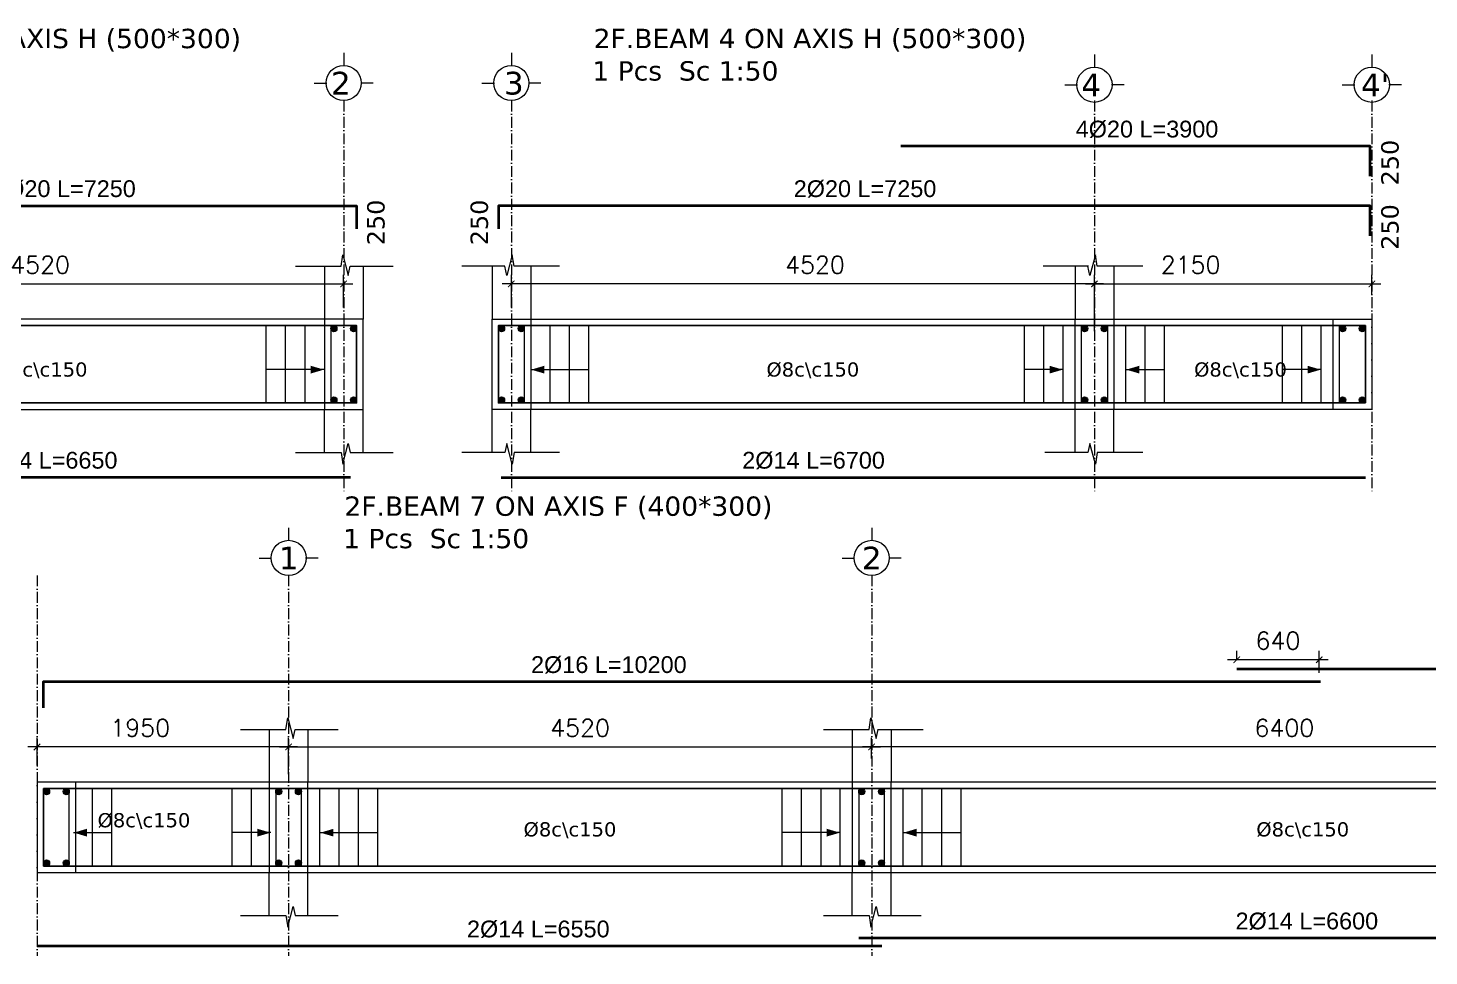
# Model space of a CAD drawing. Header units: inches. Extents: x -17020 to 43805, y -10194 to 123061.
# Drawn here: x 22476 to 23562, y 114274 to 114993 of the extents above; entities that cross this region are included whole.
import ezdxf

# ---------------------------------------------------------------- set-up
doc = ezdxf.new("R2010")
doc.units = ezdxf.units.IN
doc.header["$LTSCALE"] = 0.7
doc.header["$MEASUREMENT"] = 0
doc.linetypes.add('ACAD_ISO10W100', pattern=[18, 12, -3, 0, -3])
doc.layers.get('0').update_dxf_attribs({"lineweight": 13})
doc.layers.get('Defpoints').update_dxf_attribs({"lineweight": 5})
for name, color, linetype, lineweight in [('axis', 254, 'ACAD_ISO10W100', 9), ('BEAM FRAME', 5, 'Continuous', 18), ('COLUMN', 4, 'Continuous', 20), ('elevline', 30, 'Continuous', 20), ('FRAME 070', 5, 'Continuous', 60), ('hatch', 9, 'Continuous', 9), ('renforcment', 141, 'Continuous', 40), ('tex', 3, 'Continuous', 25), ('TEXT', 3, 'Continuous', 25), ('top rein. extension', 50, 'Continuous', 20), ('top renforcment', 7, 'Continuous', 40)]:
    doc.layers.add(name, color=color, linetype=linetype, lineweight=lineweight)
doc.styles.add('100', font='romans.shx', dxfattribs={"height": 13.5})
doc.styles.add('romanc', font='verdana.ttf', dxfattribs={"height": 250})
doc.styles.get("Standard").update_dxf_attribs({"font": 'arial.ttf', "height": 13})
doc.dimstyles.new('100', dxfattribs={"dimtxt": 13.5, "dimasz": 5, "dimexe": 7, "dimexo": 7, "dimgap": 8, "dimtad": 1, "dimdec": 0, "dimlfac": 10, "dimzin": 4, "dimdsep": 46, "dimtxsty": '100', "dimblk": 'ARCHTICK', "dimcen": 0.09, "dimdle": 7, "dimclrd": 1, "dimclre": 8, "dimclrt": 2, "dimadec": 0, "dimazin": 1, "dimtfac": 1, "dimtdec": 0, "dimtix": 1, "dimtofl": 0, "dimtmove": 0, "dimatfit": 3, "dimldrblk": 'ARCHTICK', "dimfxl": 0.18, "dimtolj": 1, "dimtzin": 0, "dimlwd": -1, "dimlwe": -1, "dimarcsym": 0})
doc.dimstyles.get("Standard").update_dxf_attribs({"dimtxt": 13, "dimasz": 5, "dimexe": 0.18, "dimexo": 0.0625, "dimgap": 6, "dimtad": 1, "dimdec": 0, "dimlfac": 10, "dimzin": 0, "dimdsep": 46, "dimtxsty": 'Standard', "dimblk": 'ARCHTICK', "dimcen": 0.09, "dimse1": 1, "dimse2": 1, "dimclrd": 1, "dimclre": 7, "dimclrt": 3, "dimadec": 0, "dimazin": 0, "dimtfac": 1, "dimtdec": 0, "dimtix": 1, "dimtofl": 0, "dimtmove": 0, "dimatfit": 3, "dimldrblk": 'ARCHTICK', "dimfxl": 1, "dimtolj": 1, "dimtzin": 0, "dimarcsym": 0})

# ---------------------------------------------------------------- blocks, each defined once
blk = doc.blocks.new('_ArchTick')
at = {"color": 0, "linetype": 'ByBlock', "lineweight": 0, "const_width": 0.15}
blk.add_lwpolyline([(-0.5, -0.5), (0.5, 0.5)], dxfattribs=at)
blk = doc.blocks.new('*D406')
at = {"color": 8, "transparency": 16777216}
for p, q in [((22268.7, 114758.2), (22268.7, 114801.7)), ((22720.7, 114776.5), (22720.7, 114801.7))]:
    blk.add_line(p, q, dxfattribs=at)
at = {"color": 1, "transparency": 16777216}
blk.add_line((22261.7, 114794.7), (22727.7, 114794.7), dxfattribs=at)
at = {"layer": 'Defpoints', "color": 0, "transparency": 16777216}
for p in [(22720.7, 114794.7), (22720.7, 114769.5), (22268.7, 114751.2)]:
    blk.add_point(p, dxfattribs=at)
at = {"color": 1, "transparency": 16777216, "xscale": 5, "yscale": 5, "zscale": 5, "rotation": 180}
blk.add_blockref('_ArchTick', (22268.7, 114794.7), dxfattribs=at)
at = {"color": 1, "transparency": 16777216, "xscale": 5, "yscale": 5, "zscale": 5}
blk.add_blockref('_ArchTick', (22720.7, 114794.7), dxfattribs=at)
at = {"color": 2, "transparency": 16777216, "insert": (22485.4, 114809.5), "char_height": 13.5, "attachment_point": 5, "style": '100'}
blk.add_mtext('\\A1;4520', dxfattribs=at)
blk = doc.blocks.new('*D407')
at = {"layer": 'Defpoints', "color": 0, "transparency": 16777216}
for p in [(22060.9, 114644.8, -13652.7), (22725.9, 114644.8, -37318.8), (22725.9, 114644.8)]:
    blk.add_point(p, dxfattribs=at)
at = {"layer": 'TEXT', "color": 3, "transparency": 16777216, "insert": (22490.1, 114657.8), "char_height": 13, "attachment_point": 5}
blk.add_mtext('\\A1;2%%C14 L=6650', dxfattribs=at)
blk = doc.blocks.new('*D408')
at = {"layer": 'Defpoints', "color": 0, "transparency": 16777216}
for p in [(22030.9, 114855.3, 264.3), (22030.9, 114855.3), (22755.9, 114855.3, -440.4)]:
    blk.add_point(p, dxfattribs=at)
at = {"layer": 'TEXT', "color": 3, "transparency": 16777216, "insert": (22504.3, 114868.3), "char_height": 13, "attachment_point": 5}
blk.add_mtext('\\A1;2%%C20 L=7250', dxfattribs=at)
blk = doc.blocks.new('*D411')
at = {"color": 8, "transparency": 16777216}
for p, q in [((22850.7, 114776.5), (22850.7, 114801.7)), ((23302.7, 114758.2), (23302.7, 114801.7))]:
    blk.add_line(p, q, dxfattribs=at)
at = {"color": 1, "transparency": 16777216}
blk.add_line((23309.7, 114794.7), (22843.7, 114794.7), dxfattribs=at)
at = {"layer": 'Defpoints', "color": 0, "transparency": 16777216}
for p in [(22850.7, 114794.7), (22850.7, 114769.5), (23302.7, 114751.2)]:
    blk.add_point(p, dxfattribs=at)
at = {"color": 1, "transparency": 16777216, "xscale": 5, "yscale": 5, "zscale": 5, "rotation": 180}
blk.add_blockref('_ArchTick', (22850.7, 114794.7), dxfattribs=at)
at = {"color": 1, "transparency": 16777216, "xscale": 5, "yscale": 5, "zscale": 5}
blk.add_blockref('_ArchTick', (23302.7, 114794.7), dxfattribs=at)
at = {"color": 2, "transparency": 16777216, "insert": (23086.1, 114809.5), "char_height": 13.5, "attachment_point": 5, "style": '100'}
blk.add_mtext('\\A1;4520', dxfattribs=at)
blk = doc.blocks.new('*D412')
at = {"layer": 'Defpoints', "color": 0, "transparency": 16777216}
for p in [(22842.7, 114644.8, -37318.8), (22842.7, 114644.8), (23512.8, 114644.8, -13652.7)]:
    blk.add_point(p, dxfattribs=at)
at = {"layer": 'TEXT', "color": 3, "transparency": 16777216, "insert": (23085, 114657.8), "char_height": 13, "attachment_point": 5}
blk.add_mtext('\\A1;2%%C14 L=6700', dxfattribs=at)
blk = doc.blocks.new('*D413')
at = {"layer": 'Defpoints', "color": 0, "transparency": 16777216}
for p in [(22817.3, 114855.3, -440.4), (23542.4, 114855.3, 264.3), (23542.4, 114855.3)]:
    blk.add_point(p, dxfattribs=at)
at = {"layer": 'TEXT', "color": 3, "transparency": 16777216, "insert": (23124.9, 114868.3), "char_height": 13, "attachment_point": 5}
blk.add_mtext('\\A1;2%%C20 L=7250', dxfattribs=at)
blk = doc.blocks.new('*D414')
at = {"color": 8, "transparency": 16777216}
for p, q in [((23302.7, 114758.2), (23302.7, 114801.7)), ((23517.8, 114787), (23517.8, 114801.7))]:
    blk.add_line(p, q, dxfattribs=at)
at = {"color": 1, "transparency": 16777216}
blk.add_line((23295.7, 114794.7), (23524.8, 114794.7), dxfattribs=at)
at = {"layer": 'Defpoints', "color": 0, "transparency": 16777216}
for p in [(23517.8, 114794.7), (23517.8, 114780), (23302.7, 114751.2)]:
    blk.add_point(p, dxfattribs=at)
at = {"color": 1, "transparency": 16777216, "xscale": 5, "yscale": 5, "zscale": 5, "rotation": 180}
blk.add_blockref('_ArchTick', (23302.7, 114794.7), dxfattribs=at)
at = {"color": 1, "transparency": 16777216, "xscale": 5, "yscale": 5, "zscale": 5}
blk.add_blockref('_ArchTick', (23517.8, 114794.7), dxfattribs=at)
at = {"color": 2, "transparency": 16777216, "insert": (23377.3, 114809.5), "char_height": 13.5, "attachment_point": 5, "style": '100'}
blk.add_mtext('\\A1;2150', dxfattribs=at)
blk = doc.blocks.new('*D415')
at = {"layer": 'Defpoints', "color": 0, "transparency": 16777216}
for p in [(23152.8, 114901.5, 136.2), (23542.8, 114901.5, 264.3), (23542.8, 114901.5)]:
    blk.add_point(p, dxfattribs=at)
at = {"layer": 'TEXT', "color": 3, "transparency": 16777216, "insert": (23343.5, 114914.5), "char_height": 13, "attachment_point": 5}
blk.add_mtext('\\A1;4%%C20 L=3900', dxfattribs=at)
blk = doc.blocks.new('*D484')
at = {"layer": 'Defpoints', "color": 0, "transparency": 16777216}
for p in [(22458, 114486.4, -218.4), (22458, 114486.4), (23478, 114486.4, -167.8)]:
    blk.add_point(p, dxfattribs=at)
at = {"layer": 'TEXT', "color": 3, "transparency": 16777216, "insert": (22926.3, 114499.4), "char_height": 13, "attachment_point": 5}
blk.add_mtext('\\A1;2%%C16 L=10200', dxfattribs=at)
blk = doc.blocks.new('*D486')
at = {"layer": 'Defpoints', "color": 0, "transparency": 16777216}
for p in [(23413, 114496.4, -157.8), (23413, 114496.4), (24408, 114496.4, -218.5)]:
    blk.add_point(p, dxfattribs=at)
at = {"layer": 'TEXT', "color": 3, "transparency": 16777216, "insert": (23995.1, 114509.4), "char_height": 13, "attachment_point": 5}
blk.add_mtext('\\A1;2%%C16 L=9950', dxfattribs=at)
blk = doc.blocks.new('*D495')
at = {"color": 1, "transparency": 16777216}
blk.add_line((23484, 114503.4), (23406, 114503.4), dxfattribs=at)
at = {"color": 8, "transparency": 16777216}
for p, q in [((23413, 114503.4), (23413, 114510.4)), ((23477, 114493.4), (23477, 114510.4))]:
    blk.add_line(p, q, dxfattribs=at)
at = {"layer": 'Defpoints', "color": 0, "transparency": 16777216}
for p in [(23413, 114503.4), (23413, 114496.4), (23477, 114486.4)]:
    blk.add_point(p, dxfattribs=at)
at = {"color": 1, "transparency": 16777216, "xscale": 5, "yscale": 5, "zscale": 5, "rotation": 180}
blk.add_blockref('_ArchTick', (23413, 114503.4), dxfattribs=at)
at = {"color": 1, "transparency": 16777216, "xscale": 5, "yscale": 5, "zscale": 5}
blk.add_blockref('_ArchTick', (23477, 114503.4), dxfattribs=at)
at = {"color": 2, "transparency": 16777216, "insert": (23445, 114518.2), "char_height": 13.5, "attachment_point": 5, "style": '100'}
blk.add_mtext('\\A1;640', dxfattribs=at)
blk = doc.blocks.new('*D487')
at = {"color": 8, "transparency": 16777216}
for p, q in [((23130, 114426.9), (23130, 114442.8)), ((23770, 114429.3), (23770, 114442.8))]:
    blk.add_line(p, q, dxfattribs=at)
at = {"color": 1, "transparency": 16777216}
blk.add_line((23777, 114435.8), (23123, 114435.8), dxfattribs=at)
at = {"layer": 'Defpoints', "color": 0, "transparency": 16777216}
for p in [(23130, 114435.8), (23130, 114419.9), (23770, 114422.3)]:
    blk.add_point(p, dxfattribs=at)
at = {"color": 1, "transparency": 16777216, "xscale": 5, "yscale": 5, "zscale": 5, "rotation": 180}
blk.add_blockref('_ArchTick', (23130, 114435.8), dxfattribs=at)
at = {"color": 1, "transparency": 16777216, "xscale": 5, "yscale": 5, "zscale": 5}
blk.add_blockref('_ArchTick', (23770, 114435.8), dxfattribs=at)
at = {"color": 2, "transparency": 16777216, "insert": (23450, 114450.6), "char_height": 13.5, "attachment_point": 5, "style": '100'}
blk.add_mtext('\\A1;6400', dxfattribs=at)
blk = doc.blocks.new('*D488')
at = {"color": 8, "transparency": 16777216}
for p, q in [((22678, 114414.7), (22678, 114442.8)), ((23130, 114426.9), (23130, 114442.8))]:
    blk.add_line(p, q, dxfattribs=at)
at = {"color": 1, "transparency": 16777216}
blk.add_line((22671, 114435.8), (23137, 114435.8), dxfattribs=at)
at = {"layer": 'Defpoints', "color": 0, "transparency": 16777216}
for p in [(23130, 114435.8), (23130, 114419.9), (22678, 114407.7)]:
    blk.add_point(p, dxfattribs=at)
at = {"color": 1, "transparency": 16777216, "xscale": 5, "yscale": 5, "zscale": 5, "rotation": 180}
blk.add_blockref('_ArchTick', (22678, 114435.8), dxfattribs=at)
at = {"color": 1, "transparency": 16777216, "xscale": 5, "yscale": 5, "zscale": 5}
blk.add_blockref('_ArchTick', (23130, 114435.8), dxfattribs=at)
at = {"color": 2, "transparency": 16777216, "insert": (22904, 114450.6), "char_height": 13.5, "attachment_point": 5, "style": '100'}
blk.add_mtext('\\A1;4520', dxfattribs=at)
blk = doc.blocks.new('*D490')
at = {"layer": 'Defpoints', "color": 0, "transparency": 16777216}
for p in [(22483, 114281.5, -13652.7), (23138, 114281.5, -37100.9), (23138, 114281.5)]:
    blk.add_point(p, dxfattribs=at)
at = {"layer": 'TEXT', "color": 3, "transparency": 16777216, "insert": (22871.6, 114294.5), "char_height": 13, "attachment_point": 5}
blk.add_mtext('\\A1;2%%C14 L=6550', dxfattribs=at)
blk = doc.blocks.new('*D491')
at = {"layer": 'Defpoints', "color": 0, "transparency": 16777216}
for p in [(23120, 114287.7, -13652.7), (23780, 114287.7, -37100.9), (23780, 114287.7)]:
    blk.add_point(p, dxfattribs=at)
at = {"layer": 'TEXT', "color": 3, "transparency": 16777216, "insert": (23467.4, 114300.7), "char_height": 13, "attachment_point": 5}
blk.add_mtext('\\A1;2%%C14 L=6600', dxfattribs=at)
blk = doc.blocks.new('*D493')
at = {"color": 8, "transparency": 16777216}
for p, q in [((22483, 114421.5), (22483, 114442.8)), ((22678, 114414.7), (22678, 114442.8))]:
    blk.add_line(p, q, dxfattribs=at)
at = {"color": 1, "transparency": 16777216}
blk.add_line((22685, 114435.8), (22476, 114435.8), dxfattribs=at)
at = {"layer": 'Defpoints', "color": 0, "transparency": 16777216}
for p in [(22483, 114435.8), (22483, 114414.5), (22678, 114407.7)]:
    blk.add_point(p, dxfattribs=at)
at = {"color": 1, "transparency": 16777216, "xscale": 5, "yscale": 5, "zscale": 5, "rotation": 180}
blk.add_blockref('_ArchTick', (22483, 114435.8), dxfattribs=at)
at = {"color": 1, "transparency": 16777216, "xscale": 5, "yscale": 5, "zscale": 5}
blk.add_blockref('_ArchTick', (22678, 114435.8), dxfattribs=at)
at = {"color": 2, "transparency": 16777216, "insert": (22563, 114450.6), "char_height": 13.5, "attachment_point": 5, "style": '100'}
blk.add_mtext('\\A1;1950', dxfattribs=at)

msp = doc.modelspace()

# ---------------------------------------------------------------- hatches: boundary and pattern name
at = {"layer": 'elevline'}
for points in [[(22715.5, 114760.05, 1), (22710.75, 114760.05, 1)], [(22725.99, 114760.05, -1), (22730.75, 114760.05, -1)], [(22845.5, 114760.05, 1), (22840.75, 114760.05, 1)], [(22855.99, 114760.05, -1), (22860.75, 114760.05, -1)], [(23297.5, 114760.05, 1), (23292.75, 114760.05, 1)], [(23307.99, 114760.05, -1), (23312.75, 114760.05, -1)], [(23497.52, 114760.05, 1), (23492.76, 114760.05, 1)], [(23508, 114760.05, -1), (23512.76, 114760.05, -1)], [(22715.5, 114704.81, -1), (22710.75, 114704.81, -1)], [(22725.99, 114704.81, 1), (22730.75, 114704.81, 1)], [(22845.5, 114704.81, -1), (22840.75, 114704.81, -1)], [(22855.99, 114704.81, 1), (22860.75, 114704.81, 1)], [(23297.5, 114704.81, -1), (23292.75, 114704.81, -1)], [(23307.99, 114704.81, 1), (23312.75, 114704.81, 1)], [(23497.52, 114704.81, -1), (23492.76, 114704.81, -1)], [(23508, 114704.81, 1), (23512.76, 114704.81, 1)], [(22492.79, 114401.17, 1), (22488.04, 114401.17, 1)], [(22503.28, 114401.17, -1), (22508.04, 114401.17, -1)], [(22672.79, 114401.17, 1), (22668.04, 114401.17, 1)], [(22683.28, 114401.17, -1), (22688.04, 114401.17, -1)], [(23124.79, 114401.17, 1), (23120.04, 114401.17, 1)], [(23135.28, 114401.17, -1), (23140.04, 114401.17, -1)], [(22492.79, 114345.93, -1), (22488.04, 114345.93, -1)], [(22503.28, 114345.93, 1), (22508.04, 114345.93, 1)], [(22672.79, 114345.93, -1), (22668.04, 114345.93, -1)], [(22683.28, 114345.93, 1), (22688.04, 114345.93, 1)], [(23124.79, 114345.93, -1), (23120.04, 114345.93, -1)], [(23135.28, 114345.93, 1), (23140.04, 114345.93, 1)]]:
    msp.add_hatch(color=256, dxfattribs=at).paths.add_polyline_path(points)

# ---------------------------------------------------------------- linework, layer by layer
at = {"layer": 'axis'}
for p, q in [((22720.75, 114936.83), (22720.75, 114632.69)), ((22850.75, 114936.83), (22850.75, 114632.69)), ((23302.75, 114936.83), (23302.75, 114632.69)), ((23517.76, 114936.83), (23517.76, 114632.69)), ((23517.76, 114936.83), (23517.76, 114632.69)), ((22483.04, 114568.74), (22483.04, 114273.81)), ((22678.04, 114568.74), (22678.04, 114273.81)), ((23130.04, 114568.74), (23130.04, 114273.81)), ((23130.04, 114568.74), (23130.04, 114273.81))]:
    msp.add_line(p, q, dxfattribs=at)
at = {"layer": 'BEAM FRAME', "elevation": 217.91}
for points in [[(22055.9, 114697.43), (22735.75, 114697.43), (22735.75, 114767.43), (22055.9, 114767.43)], [(23517.76, 114697.43), (22835.75, 114697.43), (22835.75, 114767.43), (23517.76, 114767.43)], [(22483.04, 114338.55), (24382.04, 114338.55), (24382.04, 114408.55), (22483.04, 114408.55)]]:
    msp.add_lwpolyline(points, close=True, dxfattribs=at)
at = {"layer": 'COLUMN', "lineweight": 20}
for p, q in [((22705.75, 114808.36, 217.91), (22705.75, 114767.43, 217.91)), ((22735.75, 114808.36, 217.91), (22735.75, 114767.43, 217.91)), ((22835.75, 114808.36, 217.91), (22835.75, 114767.43, 217.91)), ((22865.75, 114808.36, 217.91), (22865.75, 114767.43, 217.91)), ((23287.75, 114808.36, 217.91), (23287.75, 114767.43, 217.91)), ((23317.75, 114808.36, 217.91), (23317.75, 114767.43, 217.91)), ((22705.75, 114664, 217.91), (22705.75, 114697.43, 217.91)), ((22735.75, 114664, 217.91), (22735.75, 114697.43, 217.91)), ((22835.75, 114664, 217.91), (22835.75, 114697.43, 217.91)), ((22865.75, 114664, 217.91), (22865.75, 114697.43, 217.91)), ((23287.75, 114664, 217.91), (23287.75, 114697.43, 217.91)), ((23317.75, 114664, 217.91), (23317.75, 114697.43, 217.91)), ((22663.04, 114449.48, 217.91), (22663.04, 114408.55, 217.91)), ((22693.04, 114449.48, 217.91), (22693.04, 114408.55, 217.91)), ((23115.04, 114449.48, 217.91), (23115.04, 114408.55, 217.91)), ((23145.04, 114449.48, 217.91), (23145.04, 114408.55, 217.91)), ((22663.04, 114305.13, 217.91), (22663.04, 114338.55, 217.91)), ((22693.04, 114305.13, 217.91), (22693.04, 114338.55, 217.91)), ((23115.04, 114305.13, 217.91), (23115.04, 114338.55, 217.91)), ((23145.04, 114305.13, 217.91), (23145.04, 114338.55, 217.91))]:
    msp.add_line(p, q, dxfattribs=at)
at = {"layer": 'elevline'}
for p, q in [((22660.75, 114702.43), (22660.75, 114762.43)), ((22675.75, 114702.43), (22675.75, 114762.43)), ((22690.75, 114702.43), (22690.75, 114762.43)), ((22880.75, 114702.43), (22880.75, 114762.43)), ((22895.75, 114702.43), (22895.75, 114762.43)), ((22910.75, 114702.43), (22910.75, 114762.43)), ((23248.48, 114702.43), (23248.48, 114762.43)), ((23263.48, 114702.43), (23263.48, 114762.43)), ((23278.43, 114702.43), (23278.43, 114762.43)), ((23327.06, 114702.43), (23327.06, 114762.43)), ((23342.02, 114702.43), (23342.02, 114762.43)), ((23357.02, 114702.43), (23357.02, 114762.43)), ((23448.49, 114702.43), (23448.49, 114762.43)), ((23463.49, 114702.43), (23463.49, 114762.43)), ((23478.45, 114702.43), (23478.45, 114762.43)), ((22526.12, 114343.55), (22526.12, 114403.55)), ((22541.12, 114343.55), (22541.12, 114403.55)), ((22634.38, 114343.55), (22634.38, 114403.55)), ((22649.38, 114343.55), (22649.38, 114403.55)), ((22702.35, 114343.55), (22702.35, 114403.55)), ((22717.31, 114343.55), (22717.31, 114403.55)), ((22732.31, 114343.55), (22732.31, 114403.55)), ((22747.31, 114343.55), (22747.31, 114403.55)), ((23060.76, 114343.55), (23060.76, 114403.55)), ((23075.76, 114343.55), (23075.76, 114403.55)), ((23090.76, 114343.55), (23090.76, 114403.55)), ((23105.72, 114343.55), (23105.72, 114403.55)), ((23154.35, 114343.55), (23154.35, 114403.55)), ((23169.31, 114343.55), (23169.31, 114403.55)), ((23184.31, 114343.55), (23184.31, 114403.55)), ((23199.31, 114343.55), (23199.31, 114403.55))]:
    msp.add_line(p, q, dxfattribs=at)
for centre in [(22713.12, 114760.05), (22728.37, 114760.05), (22843.12, 114760.05), (22858.37, 114760.05), (23295.12, 114760.05), (23310.37, 114760.05), (23495.14, 114760.05), (23510.38, 114760.05), (22713.12, 114704.81), (22728.37, 114704.81), (22843.12, 114704.81), (22858.37, 114704.81), (23295.12, 114704.81), (23310.37, 114704.81), (23495.14, 114704.81), (23510.38, 114704.81), (22490.41, 114401.17), (22505.66, 114401.17), (22670.41, 114401.17), (22685.66, 114401.17), (23122.41, 114401.17), (23137.66, 114401.17), (22490.41, 114345.93), (22505.66, 114345.93), (22670.41, 114345.93), (22685.66, 114345.93), (23122.41, 114345.93), (23137.66, 114345.93)]:
    msp.add_circle(centre, 2.38, dxfattribs=at)
at = {"layer": 'FRAME 070', "lineweight": 20}
for p, q in [((22683.36, 114808.36, 217.91), (22718.71, 114808.36, 217.91)), ((22718.71, 114808.36, 217.91), (22720.06, 114817.36, 217.91)), ((22720.06, 114817.36, 217.91), (22724.25, 114801.28, 217.91)), ((22724.25, 114801.28, 217.91), (22725.75, 114808.36, 217.91)), ((22725.75, 114808.36, 217.91), (22759.14, 114808.36, 217.91)), ((22845.74, 114808.36, 217.91), (22812.35, 114808.36, 217.91)), ((22847.25, 114801.28, 217.91), (22845.74, 114808.36, 217.91)), ((22851.43, 114817.36, 217.91), (22847.25, 114801.28, 217.91)), ((22852.78, 114808.36, 217.91), (22851.43, 114817.36, 217.91)), ((22888.14, 114808.36, 217.91), (22852.78, 114808.36, 217.91)), ((23298.22, 114808.36, 217.91), (23262.86, 114808.36, 217.91)), ((23299.25, 114801.28, 217.91), (23297.74, 114808.36, 217.91)), ((23303.43, 114817.36, 217.91), (23299.25, 114801.28, 217.91)), ((23304.78, 114808.36, 217.91), (23303.43, 114817.36, 217.91)), ((23340.14, 114808.36, 217.91), (23304.78, 114808.36, 217.91)), ((22720.06, 114655, 217.91), (22724.25, 114671.08, 217.91)), ((22724.25, 114671.08, 217.91), (22725.75, 114664, 217.91)), ((22847.25, 114671.08, 217.91), (22845.74, 114664, 217.91)), ((22851.43, 114655, 217.91), (22847.25, 114671.08, 217.91)), ((23299.25, 114671.08, 217.91), (23297.74, 114664, 217.91)), ((23303.43, 114655, 217.91), (23299.25, 114671.08, 217.91)), ((22683.36, 114664, 217.91), (22718.71, 114664, 217.91)), ((22718.71, 114664, 217.91), (22720.06, 114655, 217.91)), ((22725.75, 114664, 217.91), (22759.14, 114664, 217.91)), ((22845.74, 114664, 217.91), (22812.35, 114664, 217.91)), ((22852.78, 114664, 217.91), (22851.43, 114655, 217.91)), ((22888.14, 114664, 217.91), (22852.78, 114664, 217.91)), ((23297.74, 114664, 217.91), (23264.35, 114664, 217.91)), ((23304.78, 114664, 217.91), (23303.43, 114655, 217.91)), ((23340.14, 114664, 217.91), (23304.78, 114664, 217.91)), ((22640.64, 114449.48, 217.91), (22676, 114449.48, 217.91)), ((22676, 114449.48, 217.91), (22677.35, 114458.48, 217.91)), ((22677.35, 114458.48, 217.91), (22681.53, 114442.4, 217.91)), ((22681.53, 114442.4, 217.91), (22683.04, 114449.48, 217.91)), ((22683.04, 114449.48, 217.91), (22716.43, 114449.48, 217.91)), ((23092.64, 114449.48, 217.91), (23128, 114449.48, 217.91)), ((23128, 114449.48, 217.91), (23129.35, 114458.48, 217.91)), ((23129.35, 114458.48, 217.91), (23133.53, 114442.4, 217.91)), ((23133.53, 114442.4, 217.91), (23135.04, 114449.48, 217.91)), ((23134.56, 114449.48, 217.91), (23169.92, 114449.48, 217.91)), ((22677.35, 114296.12, 217.91), (22681.53, 114312.2, 217.91)), ((22681.53, 114312.2, 217.91), (22683.04, 114305.13, 217.91)), ((23129.35, 114296.12, 217.91), (23133.53, 114312.2, 217.91)), ((23133.53, 114312.2, 217.91), (23135.04, 114305.13, 217.91)), ((22640.64, 114305.13, 217.91), (22676, 114305.13, 217.91)), ((22676, 114305.13, 217.91), (22677.35, 114296.12, 217.91)), ((22683.04, 114305.13, 217.91), (22716.43, 114305.13, 217.91)), ((23092.64, 114305.13, 217.91), (23128, 114305.13, 217.91)), ((23128, 114305.13, 217.91), (23129.35, 114296.12, 217.91)), ((23135.04, 114305.13, 217.91), (23168.43, 114305.13, 217.91))]:
    msp.add_line(p, q, dxfattribs=at)
at = {"layer": 'FRAME 070', "lineweight": 15}
for points in [[(22705.75, 114697.43), (22735.75, 114697.43), (22735.75, 114767.43), (22705.75, 114767.43)], [(22865.75, 114697.43), (22835.75, 114697.43), (22835.75, 114767.43), (22865.75, 114767.43)], [(23317.75, 114697.43), (23287.75, 114697.43), (23287.75, 114767.43), (23317.75, 114767.43)], [(23517.76, 114697.43), (23487.76, 114697.43), (23487.76, 114767.43), (23517.76, 114767.43)], [(22483.04, 114338.55), (22513.04, 114338.55), (22513.04, 114408.55), (22483.04, 114408.55)], [(22663.04, 114338.55), (22693.04, 114338.55), (22693.04, 114408.55), (22663.04, 114408.55)], [(23115.04, 114338.55), (23145.04, 114338.55), (23145.04, 114408.55), (23115.04, 114408.55)]]:
    msp.add_lwpolyline(points, close=True, dxfattribs=at)
at = {"layer": 'hatch'}
for p, q in [((22720.75, 114973.8), (22720.75, 114964.07)), ((22850.75, 114973.8), (22850.75, 114964.07)), ((23302.75, 114972.44), (23302.75, 114962.7)), ((23517.76, 114972.44), (23517.76, 114962.7)), ((22697.82, 114950.32), (22707.56, 114950.32)), ((22743.67, 114950.32), (22733.94, 114950.32)), ((22827.82, 114950.32), (22837.56, 114950.32)), ((22873.67, 114950.32), (22863.94, 114950.32)), ((23279.82, 114948.96), (23289.56, 114948.96)), ((23325.67, 114948.96), (23315.94, 114948.96)), ((23494.83, 114948.96), (23504.57, 114948.96)), ((23540.68, 114948.96), (23530.95, 114948.96)), ((22678.04, 114605.72), (22678.04, 114595.98)), ((23130.04, 114605.72), (23130.04, 114595.98)), ((22655.11, 114582.24), (22664.85, 114582.24)), ((22700.96, 114582.24), (22691.22, 114582.24)), ((23107.11, 114582.24), (23116.85, 114582.24)), ((23152.96, 114582.24), (23143.22, 114582.24))]:
    msp.add_line(p, q, dxfattribs=at)
for centre in [(22720.75, 114950.45), (22850.75, 114950.45), (23302.75, 114949.08), (23517.76, 114949.08), (22678.04, 114582.36), (23130.04, 114582.36)]:
    msp.add_circle(centre, 13.62, dxfattribs=at)
at = {"layer": 'renforcment', "lineweight": -2, "elevation": 217.91}
for points in [[(22060.9, 114702.43), (22730.75, 114702.43), (22730.75, 114762.43), (22060.9, 114762.43)], [(23512.76, 114702.43), (22840.75, 114702.43), (22840.75, 114762.43), (23512.76, 114762.43)], [(22488.04, 114343.55), (24377.04, 114343.55), (24377.04, 114403.55), (22488.04, 114403.55)]]:
    msp.add_lwpolyline(points, close=True, dxfattribs=at)
at = {"layer": 'top rein. extension'}
for p, q in [((22705.71, 114728.27), (22660.75, 114728.27)), ((22865.79, 114728.27), (22910.75, 114728.27)), ((23278.43, 114728.27), (23248.48, 114728.27)), ((23327.06, 114728.27), (23357.02, 114728.27)), ((23478.45, 114728.27), (23448.49, 114728.27)), ((22511.16, 114369.39), (22541.12, 114369.39)), ((22664.34, 114369.39), (22634.38, 114369.39)), ((22702.35, 114369.39), (22747.31, 114369.39)), ((23105.72, 114369.39), (23060.76, 114369.39)), ((23154.35, 114369.39), (23199.31, 114369.39))]:
    msp.add_line(p, q, dxfattribs=at)
for points in [[(22695.23, 114731.27), (22705.36, 114728.27), (22695.23, 114725.27)], [(22876.26, 114731.27), (22866.13, 114728.27), (22876.26, 114725.27)], [(23267.96, 114731.27), (23278.09, 114728.27), (23267.96, 114725.27)], [(23337.53, 114731.27), (23327.41, 114728.27), (23337.53, 114725.27)], [(23467.97, 114731.27), (23478.1, 114728.27), (23467.97, 114725.27)], [(22521.64, 114372.39), (22511.51, 114369.39), (22521.64, 114366.39)], [(22653.86, 114372.39), (22663.99, 114369.39), (22653.86, 114366.39)], [(22712.82, 114372.39), (22702.69, 114369.39), (22712.82, 114366.39)], [(23095.25, 114372.39), (23105.38, 114369.39), (23095.25, 114366.39)], [(23164.82, 114372.39), (23154.69, 114369.39), (23164.82, 114366.39)]]:
    msp.add_solid(points, dxfattribs=at)
at = {"layer": 'top renforcment'}
for p, q in [((22725.95, 114644.77, -217.91), (22060.9, 114644.77)), ((22842.75, 114644.77, -217.91), (23512.76, 114644.77)), ((23780.04, 114287.68), (23120.04, 114287.68)), ((23138.04, 114281.53), (22483.04, 114281.53))]:
    msp.add_line(p, q, dxfattribs=at)
for points in [[(23516.46, 114878.25), (23516.46, 114901.53), (23152.76, 114901.53)], [(22057.2, 114832.03), (22057.2, 114855.3), (22730.75, 114855.3), (22730.75, 114837.41)], [(23516.46, 114832.03), (23516.46, 114855.3), (22840.75, 114855.3), (22840.75, 114837.41)], [(23413.01, 114496.43), (24377.04, 114496.43), (24377.04, 114478.54)], [(22488.04, 114466.15), (22488.04, 114486.43), (23478.01, 114486.43)]]:
    msp.add_lwpolyline(points, dxfattribs=at)
at = {"layer": 'top renforcment', "lineweight": 15}
for points in [[(22710.75, 114702.43), (22730.75, 114702.43), (22730.75, 114762.43), (22710.75, 114762.43)], [(22860.75, 114702.43), (22840.75, 114702.43), (22840.75, 114762.43), (22860.75, 114762.43)], [(23312.75, 114702.43), (23292.75, 114702.43), (23292.75, 114762.43), (23312.75, 114762.43)], [(23512.76, 114702.43), (23492.76, 114702.43), (23492.76, 114762.43), (23512.76, 114762.43)], [(22488.04, 114343.55), (22508.04, 114343.55), (22508.04, 114403.55), (22488.04, 114403.55)], [(22668.04, 114343.55), (22688.04, 114343.55), (22688.04, 114403.55), (22668.04, 114403.55)], [(23120.04, 114343.55), (23140.04, 114343.55), (23140.04, 114403.55), (23120.04, 114403.55)]]:
    msp.add_lwpolyline(points, close=True, dxfattribs=at)

# ---------------------------------------------------------------- texts
at = {"layer": 'tex', "style": 'romanc'}
for p in [(22450.16, 114722.9, -33436.19), (23048.46, 114722.9, -33436.19), (23379.98, 114722.9, -33436.19), (22529.91, 114373.55, -33436.19), (22860.18, 114366.48, -33436.19), (23428.23, 114366.48, -33436.19)]:
    msp.add_text('%%C8c\\c150', height=11, dxfattribs=at).set_placement(p)
at = {"layer": 'TEXT', "style": 'romanc'}
for s, height, p in [('2F.BEAM 3 ON AXIS H (500*300)', 15, (22305.71, 114977.45)), ('2F.BEAM 4 ON AXIS H (500*300)', 15, (22914.51, 114977.45)), ('2', 17.6, (22710.86, 114941.52)), ('3', 17.6, (22844.91, 114941.52)), ('1 Pcs  Sc 1:50 ', 15, (22913.49, 114952.35)), ('4', 17.6, (23292.57, 114940.16)), ("4'", 17.6, (23509.37, 114940.16)), ('2F.BEAM 7 ON AXIS F (400*300)', 15, (22721.28, 114614.98)), ('1 Pcs  Sc 1:50 ', 15, (22720.26, 114589.88)), ('1', 17.6, (22670.43, 114573.44)), ('2', 17.6, (23122.43, 114573.44))]:
    msp.add_text(s, height=height, dxfattribs=at).set_placement(p)
for p in [(23538.54, 114871.08, -72739.24), (22752.42, 114824.71, -73392.95), (22832.57, 114824.71, -73392.95), (23538.54, 114821.15, -72739.24)]:
    msp.add_text('250', height=13.5, rotation=90, dxfattribs=at).set_placement(p)

# ---------------------------------------------------------------- dimensions: what is measured, and where the dimension line sits
for base, p1, p2, picture, middle in [((22720.75, 114794.73), (22268.75, 114751.17), (22720.75, 114769.52), '*D406', (22485.4, 114794.73)), ((23517.76, 114794.73), (23302.75, 114751.17), (23517.76, 114780.02), '*D414', (23377.3, 114794.73)), ((23130.04, 114435.85), (22678.04, 114407.66), (23130.04, 114419.94), '*D488', (22904.04, 114435.85))]:
    dim = msp.add_linear_dim(base=base, p1=p1, p2=p2, dimstyle='100')
    dim.commit()
    dim.dimension.update_dxf_attribs({"geometry": picture, "text_midpoint": middle, "dimtype": 160})
for base, p1, p2, picture, middle in [((22850.75, 114794.73), (23302.75, 114751.17), (22850.75, 114769.52), '*D411', (23086.09, 114794.73)), ((22483.04, 114435.85), (22678.04, 114407.66), (22483.04, 114414.47), '*D493', (22563.04, 114435.85)), ((23130.04, 114435.85), (23770.04, 114422.26), (23130.04, 114419.94), '*D487', (23450.04, 114435.85))]:
    dim = msp.add_linear_dim(base=base, p1=p1, p2=p2, angle=180, dimstyle='100')
    dim.commit()
    dim.dimension.update_dxf_attribs({"geometry": picture, "text_midpoint": middle, "dimtype": 160})
dim = msp.add_linear_dim(base=(23413.01, 114503.43), p1=(23477.01, 114486.43), p2=(23413.01, 114496.43), dimstyle='100')
dim.commit()
dim.dimension.update_dxf_attribs({"geometry": '*D495', "text_midpoint": (23445.01, 114518.18)})
at = {"layer": 'TEXT'}
for base, p1, p2, angle, text, picture, middle in [((23542.76, 114901.53), (23152.76, 114901.53, 136.17), (23542.76, 114901.53, 264.29), 0, '4%%C20 L=<>', '*D415', (23343.54, 114901.53)), ((22030.8968, 114855.3042), (22755.9463, 114855.3042, -440.3669), (22030.8968, 114855.3042, 264.294), 180, '2%%C20 L=<>', '*D408', (22504.294, 114855.3042)), ((23542.36, 114855.3), (22817.35, 114855.3, -440.37), (23542.36, 114855.3, 264.29), 0, '2%%C20 L=<>', '*D413', (23124.92, 114855.3)), ((22725.9456, 114644.7749, 12366.9612), (22060.8968, 114644.7749, -1285.7206), (22725.9456, 114644.7749, -24951.8283), 0, '2%%C14 L=<>', '*D407', (22490.1469, 114644.7749, 12366.9612)), ((22842.75, 114644.77, 12366.96), (23512.76, 114644.77, -1285.72), (22842.75, 114644.77, -24951.83), 180, '2%%C14 L=<>', '*D412', (23085.02, 114644.77, 12366.96)), ((23413.01, 114496.43), (24408.04, 114496.43, -218.54), (23413.01, 114496.43, -157.78), 180, '2%%C16 L=<>', '*D486', (23995.15, 114496.43)), ((22458.04, 114486.43), (23478.01, 114486.43, -167.76), (22458.04, 114486.43, -218.39), 180, '2%%C16 L=<>', '*D484', (22926.29, 114486.43)), ((23780.03, 114287.68, 12366.96), (23120.04, 114287.68, -1285.72), (23780.03, 114287.68, -24733.92), 0, '2%%C14 L=<>', '*D491', (23467.42, 114287.68, 12366.96)), ((23138.03, 114281.53, 12366.96), (22483.04, 114281.53, -1285.72), (23138.03, 114281.53, -24733.92), 0, '2%%C14 L=<>', '*D490', (22871.61, 114281.53, 12366.96))]:
    dim = msp.add_linear_dim(base=base, p1=p1, p2=p2, angle=angle, text=text, dimstyle='Standard', override={"dimsd1": 1, "dimsd2": 1, "dimfxl": 0.1, "dimfxlon": 1}, dxfattribs=at)
    dim.commit()
    dim.dimension.update_dxf_attribs({"geometry": picture, "text_midpoint": middle, "dimtype": 161})

doc.saveas('drawing.dxf')
